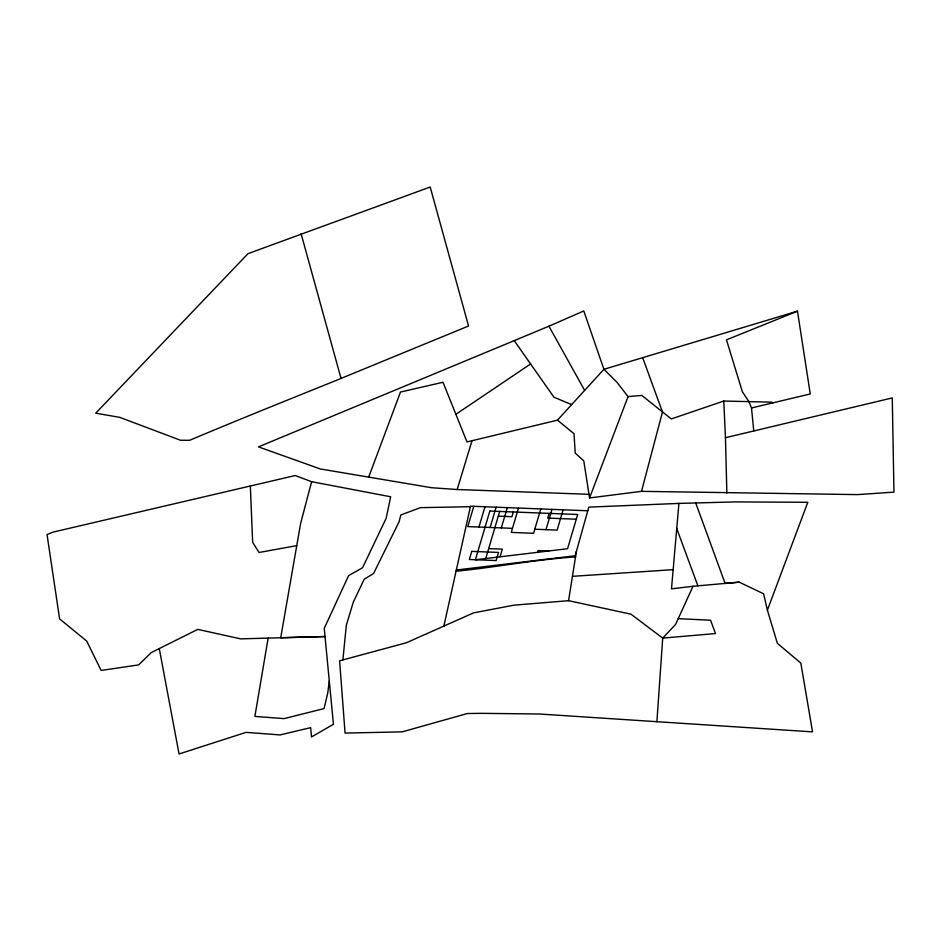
<?xml version="1.0" encoding="UTF-8"?>
<svg xmlns="http://www.w3.org/2000/svg" width="941" height="941" viewBox="0 0 941 941"><rect width="100%" height="100%" fill="white"/><g stroke="black" fill="none" stroke-linecap="round" stroke-linejoin="round"><path stroke-width="1.41" d="M656.9 721.794L662.711 638.092L675.567 624.471L693.023 586.267L739.226 582.173L763.61 593.783L767.397 610.144L777.348 643.291L800.815 663.087L812.553 731.875L539.217 713.996L481.239 713.337L467.336 713.537L402.207 731.851L345.065 733.086L339.607 660.794L406.406 642.75L473.629 612.85L513.939 605.169L568.576 600.687L630.964 614.179L662.711 638.092L715.501 633.564L710.573 620.225L678.226 618.649M767.397 610.144L807.801 502.282L735.297 501.918L678.92 503.411L671.486 588.854L693.023 586.267M342.889 659.912L346.323 625.271L353.228 602.346L364.179 579.28L373.565 573.516L399.113 521.702L400.819 514.962L420.439 507.658L470.406 506.717M568.576 600.687L576.386 551.414M329.326 680.919L327.75 693.047L324.057 708.585L284.064 718.618L254.87 716.43L268.15 638.116M443.823 626.259L470.524 506.187L587.772 510.775M311.612 481.698L390.668 496.766L386.186 518.244L362.556 567.729L348.617 575.61L324.257 628.329L325.021 636.528L240.637 638.868L197.786 629.376L151.266 652.572L138.656 664.887L101.146 670.462L86.701 641.068L59.589 618.884L47.05 534.57L52.837 532.159L295.239 475.523L311.612 481.698L300.614 523.502L280.712 637.763L325.021 636.528L333.443 724.276L311.506 736.956L310.648 727.652L280.089 734.921L246.048 732.369L179.061 753.964L159.264 648.584M368.684 477.122L400.501 392.032L442.999 382.269L466.995 441.929L557.46 420.168L574.022 433.707L575.21 453.033L583.796 460.961L589.56 497.942L641.503 491.343L662.488 411.993L642.668 357.662M473.793 506.317L467.783 526.607L512.457 528.348M478.957 527.042L484.968 506.764M490.12 527.478L496.13 507.199M485.732 558.542L499.695 511.434M501.294 527.913L507.305 507.634M500.036 556.825L502.318 549.144L488.673 548.615M513.339 511.975L511.939 516.703L498.295 516.162M518.479 508.069L511.257 532.406L533.594 533.276L540.816 508.94M537.534 552.32L538.052 550.544L548.826 550.967M549.073 513.374L547.674 518.091L576.292 519.22M545.968 529.665L551.979 509.375M563.153 509.822L557.143 530.101L534.806 529.218M557.46 420.168L603.91 369.307L797.474 311.177L810.26 393.95L773.008 402.83L771.62 402.16L723.794 401.042L671.286 418.933L641.821 395.443L628.059 396.596L616.908 382.187L603.91 369.307L583.785 310.953L548.932 326.209L258.481 446.881L320.246 468.947L431.613 487.732L457.161 489.52L472.006 440.717M589.56 497.942L628.059 396.596M455.891 414.299L530.595 363.979L553.943 397.208L571.528 404.536M341.042 378.435L468.547 325.998L430.19 187.036L247.977 253.658L95.723 413.181L119.73 417.357L180.496 440.247L189.647 440.294C239.931 419.086 290.463 398.902 341.042 378.435L301.085 233.721M797.474 311.177L726.464 339.854L742.39 391.785L748.907 401.631L751.506 407.971L753.765 430.966M751.506 407.971L773.008 402.83M726.864 493.108L725.452 437.718L892.28 397.925L893.95 492.119L857.451 494.613L641.503 491.343M296.756 545.627L259.034 552.485L252.659 542.334L250.33 486.015M456.326 570.023L575.174 555.755L588.795 507.128L678.92 503.411M456.056 571.246C496.072 567.282 535.582 559.495 575.751 556.907M739.226 582.173L725.111 583.42L695.717 502.965M572.54 576.327L673.027 569.67M588.995 494.307L457.161 489.52M514.233 340.618L530.595 363.979M548.932 326.209L584.49 390.139M676.697 528.407L697.881 585.831M723.794 401.042L725.452 437.718M471.735 551.379L469.336 559.495L496.142 560.542L498.542 552.426L471.735 551.379M489.838 511.057L475.393 559.789L567.552 548.721L577.692 514.492L489.838 511.057"/></g></svg>
